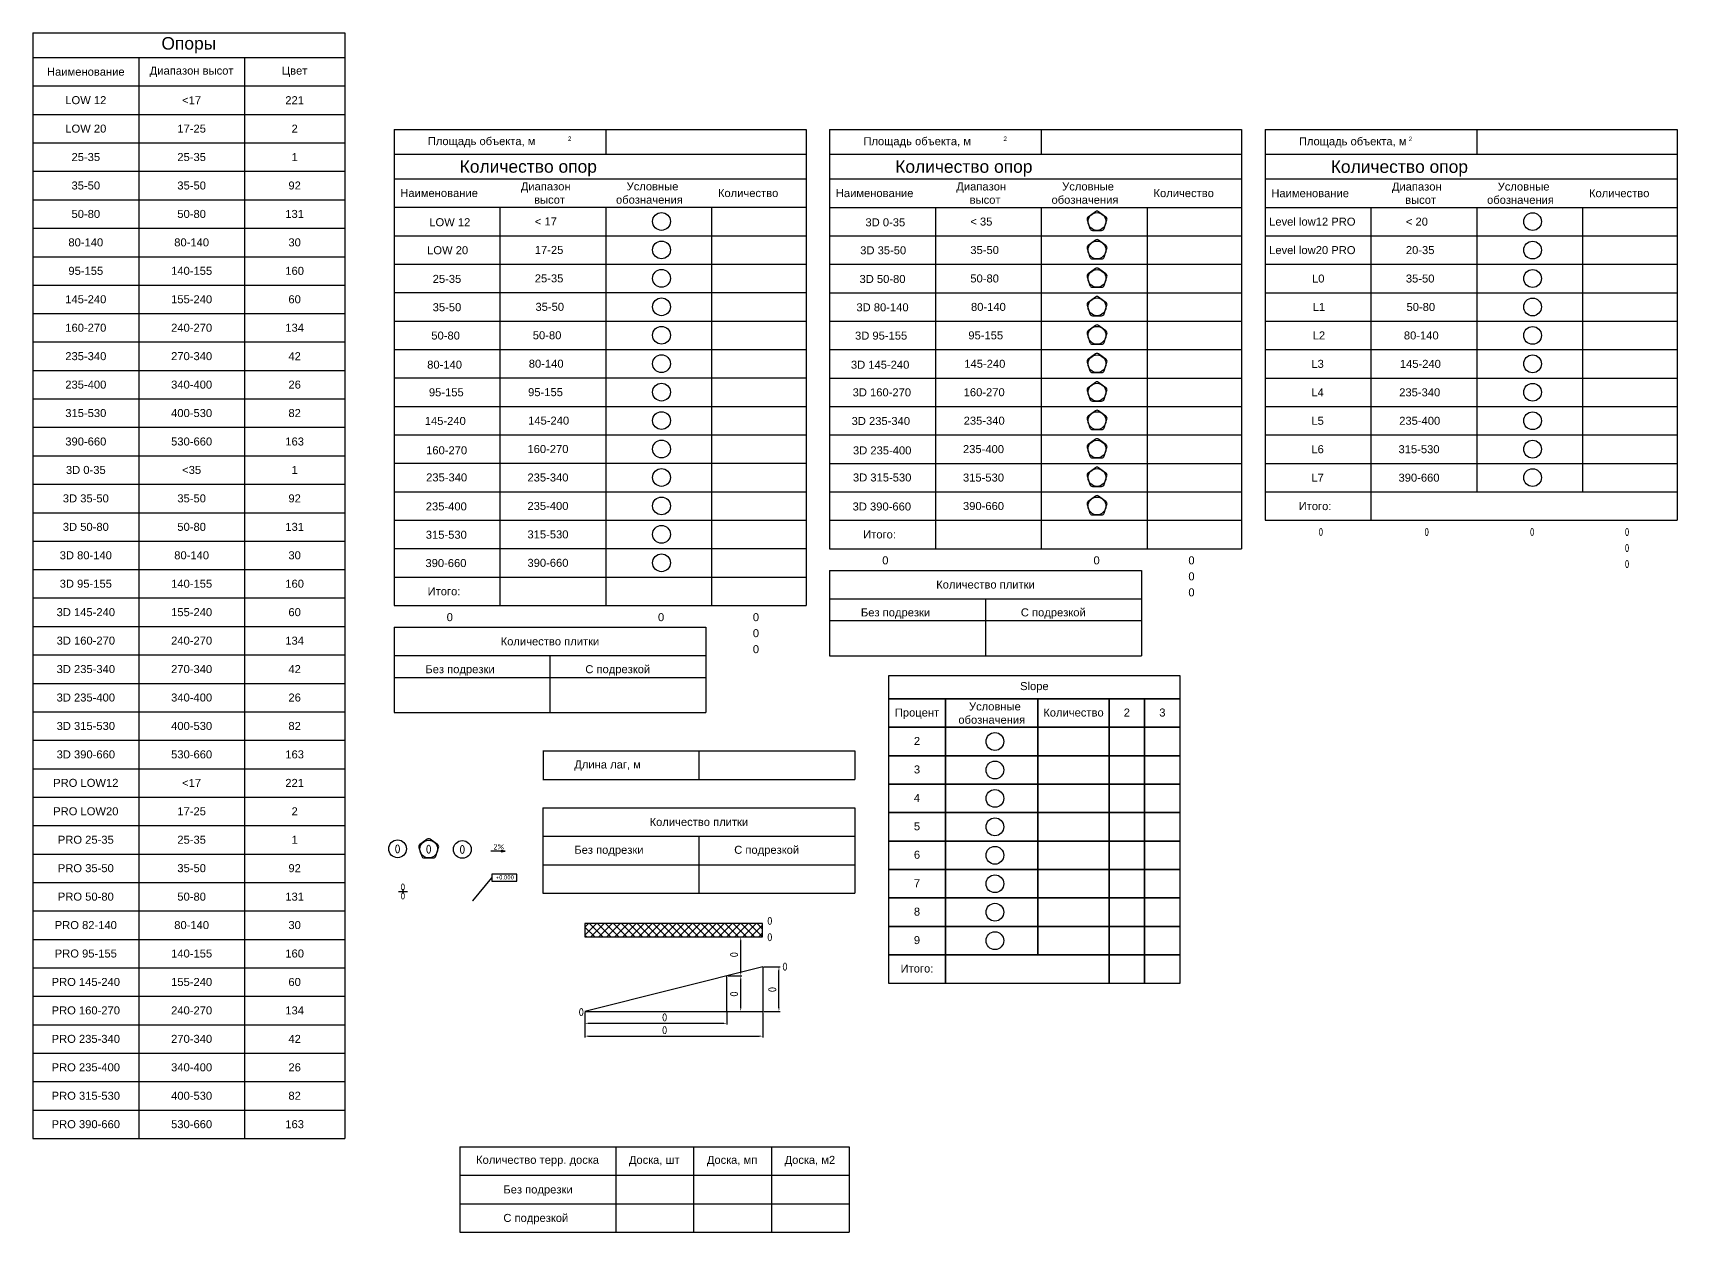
# Model space of a CAD drawing. Header units: millimetres. Extents: x -100 to 1164096, y -205848 to 318871.
# Drawn here: x 1099 to 93556, y 53196 to 120661 of the extents above; entities that cross this region are included whole.
import ezdxf
from ezdxf.enums import TextEntityAlignment as Align

# ---------------------------------------------------------------- set-up
doc = ezdxf.new("R2010")
doc.units = ezdxf.units.MM
doc.layers.add('_SG_Support', color=7, linetype='Continuous')
doc.layers.add('опоры_текстvb', color=9, linetype='Continuous')
doc.styles.add('clk', font='', dxfattribs={"width": 0.9})
doc.styles.add('isocpeur', font='isocpeur.ttf')
doc.styles.get("Standard").update_dxf_attribs({"font": 'arial.ttf'})
doc.styles.get('clk').set_extended_font_data('GOST B')
doc.dimstyles.new('ISO-25', dxfattribs={"dimtxt": 2.5, "dimasz": 2.5, "dimexe": 1.25, "dimexo": 0.625, "dimtad": 1, "dimtxsty": 'Standard', "dimcen": 2.5, "dimadec": 0, "dimazin": 0, "dimtfac": 1, "dimtmove": 0, "dimatfit": 3, "dimfxl": 1, "dimarcsym": 0})

# ---------------------------------------------------------------- blocks, each defined once
blk = doc.blocks.new('*U44')
at = {"linetype": 'ByBlock', "lineweight": -2}
blk.add_hatch(color=0, dxfattribs=at).paths.add_polyline_path([(-220, 35), (-220, -35), (0, 0)])
at = {"color": 0, "linetype": 'ByBlock', "lineweight": -2}
for p, q in [((-220, 0), (-800, 0)), ((-220, 35), (-220, -35)), ((0, 0), (-220, 35)), ((-220, -35), (0, 0))]:
    blk.add_line(p, q, dxfattribs=at)
at = {"color": 0, "linetype": 'ByBlock', "lineweight": -2, "style": 'isocpeur'}
blk.add_attdef('ЗНАЧЕНИЕ', (-650, 100), '', height=300, dxfattribs=at)
blk = doc.blocks.new('*D45')
at = {"color": 0, "lineweight": -2, "transparency": 16777216}
for p, q in [((-48528, 125124), (-48528, 123730)), ((-38528, 125124), (-38528, 123730)), ((-48328, 123800), (-38728, 123800))]:
    blk.add_line(p, q, dxfattribs=at)
at = {"color": 0, "transparency": 16777216}
for points in [[(-48328, 123833), (-48328, 123766), (-48528, 123800)], [(-38728, 123833), (-38728, 123766), (-38528, 123800)]]:
    blk.add_solid(points, dxfattribs=at)
at = {"layer": 'Defpoints', "color": 0, "transparency": 16777216}
for p in [(-48528, 125194), (-38528, 125194), (-38528, 123800)]:
    blk.add_point(p, dxfattribs=at)
at = {"color": 0, "transparency": 16777216, "insert": (-43528, 123880), "char_height": 1, "attachment_point": 5}
blk.add_mtext('10000', dxfattribs=at)
blk = doc.blocks.new('*D46')
at = {"color": 0, "lineweight": -2, "transparency": 16777216}
for p, q in [((-48528, 125124), (-48528, 124451)), ((-40541, 125124), (-40541, 124451)), ((-48328, 124521), (-40741, 124521))]:
    blk.add_line(p, q, dxfattribs=at)
at = {"color": 0, "transparency": 16777216}
for points in [[(-48328, 124554), (-48328, 124487), (-48528, 124521)], [(-40741, 124554), (-40741, 124487), (-40541, 124521)]]:
    blk.add_solid(points, dxfattribs=at)
at = {"layer": 'Defpoints', "color": 0, "transparency": 16777216}
for p in [(-48528, 125194), (-40541, 125194), (-40541, 124521)]:
    blk.add_point(p, dxfattribs=at)
at = {"color": 0, "transparency": 16777216, "insert": (-44535, 124601), "char_height": 1, "attachment_point": 5}
blk.add_mtext('7986,44', dxfattribs=at)
blk = doc.blocks.new('*D47')
at = {"color": 0, "lineweight": -2, "transparency": 16777216}
for p, q in [((-38458, 127694), (-37546, 127694)), ((-37616, 125394), (-37616, 127494)), ((-38458, 125194), (-37546, 125194))]:
    blk.add_line(p, q, dxfattribs=at)
at = {"color": 0, "transparency": 16777216}
for points in [[(-37649, 127494), (-37583, 127494), (-37616, 127694)], [(-37649, 125394), (-37583, 125394), (-37616, 125194)]]:
    blk.add_solid(points, dxfattribs=at)
at = {"layer": 'Defpoints', "color": 0, "transparency": 16777216}
for p in [(-38528, 127694), (-37616, 127694), (-38528, 125194)]:
    blk.add_point(p, dxfattribs=at)
at = {"color": 0, "transparency": 16777216, "insert": (-37696, 126444), "char_height": 1, "attachment_point": 5, "rotation": 90}
blk.add_mtext('2500', dxfattribs=at)
blk = doc.blocks.new('*D50')
at = {"color": 0, "lineweight": -2, "transparency": 16777216}
for p, q in [((8056, -2938), (8833, -2938)), ((8763, -4735), (8763, -3138)), ((8056, -4935), (8833, -4935))]:
    blk.add_line(p, q, dxfattribs=at)
at = {"color": 0, "transparency": 16777216}
for points in [[(8730, -3138), (8797, -3138), (8763, -2938)], [(8730, -4735), (8797, -4735), (8763, -4935)]]:
    blk.add_solid(points, dxfattribs=at)
at = {"layer": 'Defpoints', "color": 0, "transparency": 16777216}
for p in [(7986, -2938), (8763, -2938), (7986, -4935)]:
    blk.add_point(p, dxfattribs=at)
at = {"color": 0, "transparency": 16777216, "insert": (8683, -3936), "char_height": 1, "attachment_point": 5, "rotation": 90}
blk.add_mtext('1996,61', dxfattribs=at)
blk = doc.blocks.new('*D48')
at = {"color": 0, "lineweight": -2, "transparency": 16777216}
for p, q in [((-40735, 129379), (-39695, 129379)), ((-39765, 127391), (-39765, 129179)), ((-40471, 127191), (-39695, 127191))]:
    blk.add_line(p, q, dxfattribs=at)
at = {"color": 0, "transparency": 16777216}
for points in [[(-39798, 129179), (-39731, 129179), (-39765, 129379)], [(-39798, 127391), (-39731, 127391), (-39765, 127191)]]:
    blk.add_solid(points, dxfattribs=at)
at = {"layer": 'Defpoints', "color": 0, "transparency": 16777216}
for p in [(-40805, 129379), (-39765, 129379), (-40541, 127191)]:
    blk.add_point(p, dxfattribs=at)
at = {"color": 0, "transparency": 16777216, "insert": (-39845, 128285), "char_height": 1, "attachment_point": 5, "rotation": 90}
blk.add_mtext('2188,05', dxfattribs=at)
blk = doc.blocks.new('opor_symb')
at = {"color": 0, "ltscale": 20}
blk.add_circle((0, 0), 100, dxfattribs=at)
at = {"layer": 'опоры_текстvb', "color": 0, "linetype": 'ByBlock', "lineweight": -2, "style": 'isocpeur'}
blk.add_attdef('COL', text='', height=100, dxfattribs=at).set_placement((0, -1), align=Align.MIDDLE_CENTER)
blk = doc.blocks.new('table_slope')
at = {"color": 0}
for points in [[(0, -1300), (16400, -1300), (16400, 0), (0, 0)], [(0, -2900), (3200, -2900), (3200, -1300), (0, -1300)], [(3200, -2900), (8400, -2900), (8400, -1300), (3200, -1300)], [(8400, -2900), (12400, -2900), (12400, -1300), (8400, -1300)], [(12400, -2900), (14400, -2900), (14400, -1300), (12400, -1300)], [(14400, -2900), (16400, -2900), (16400, -1300), (14400, -1300)], [(0, -4500), (3200, -4500), (3200, -2900), (0, -2900)], [(3200, -4500), (8400, -4500), (8400, -2900), (3200, -2900)], [(8400, -4500), (12400, -4500), (12400, -2900), (8400, -2900)], [(12400, -4500), (14400, -4500), (14400, -2900), (12400, -2900)], [(14400, -4500), (16400, -4500), (16400, -2900), (14400, -2900)], [(0, -6100), (3200, -6100), (3200, -4500), (0, -4500)], [(3200, -6100), (8400, -6100), (8400, -4500), (3200, -4500)], [(8400, -6100), (12400, -6100), (12400, -4500), (8400, -4500)], [(12400, -6100), (14400, -6100), (14400, -4500), (12400, -4500)], [(14400, -6100), (16400, -6100), (16400, -4500), (14400, -4500)], [(0, -7700), (3200, -7700), (3200, -6100), (0, -6100)], [(3200, -7700), (8400, -7700), (8400, -6100), (3200, -6100)], [(8400, -7700), (12400, -7700), (12400, -6100), (8400, -6100)], [(12400, -7700), (14400, -7700), (14400, -6100), (12400, -6100)], [(14400, -7700), (16400, -7700), (16400, -6100), (14400, -6100)], [(0, -9300), (3200, -9300), (3200, -7700), (0, -7700)], [(3200, -9300), (8400, -9300), (8400, -7700), (3200, -7700)], [(8400, -9300), (12400, -9300), (12400, -7700), (8400, -7700)], [(12400, -9300), (14400, -9300), (14400, -7700), (12400, -7700)], [(14400, -9300), (16400, -9300), (16400, -7700), (14400, -7700)], [(0, -10900), (3200, -10900), (3200, -9300), (0, -9300)], [(3200, -10900), (8400, -10900), (8400, -9300), (3200, -9300)], [(8400, -10900), (12400, -10900), (12400, -9300), (8400, -9300)], [(12400, -10900), (14400, -10900), (14400, -9300), (12400, -9300)], [(14400, -10900), (16400, -10900), (16400, -9300), (14400, -9300)], [(0, -12500), (3200, -12500), (3200, -10900), (0, -10900)], [(3200, -12500), (8400, -12500), (8400, -10900), (3200, -10900)], [(8400, -12500), (12400, -12500), (12400, -10900), (8400, -10900)], [(12400, -12500), (14400, -12500), (14400, -10900), (12400, -10900)], [(14400, -12500), (16400, -12500), (16400, -10900), (14400, -10900)], [(0, -14100), (3200, -14100), (3200, -12500), (0, -12500)], [(3200, -14100), (8400, -14100), (8400, -12500), (3200, -12500)], [(8400, -14100), (12400, -14100), (12400, -12500), (8400, -12500)], [(12400, -14100), (14400, -14100), (14400, -12500), (12400, -12500)], [(14400, -14100), (16400, -14100), (16400, -12500), (14400, -12500)], [(0, -15700), (3200, -15700), (3200, -14100), (0, -14100)], [(3200, -15700), (8400, -15700), (8400, -14100), (3200, -14100)], [(8400, -15700), (12400, -15700), (12400, -14100), (8400, -14100)], [(12400, -15700), (14400, -15700), (14400, -14100), (12400, -14100)], [(14400, -15700), (16400, -15700), (16400, -14100), (14400, -14100)], [(0, -17300), (3200, -17300), (3200, -15700), (0, -15700)], [(3200, -17300), (12400, -17300), (12400, -15700), (3200, -15700)], [(12400, -17300), (14400, -17300), (14400, -15700), (12400, -15700)], [(14400, -17300), (16400, -17300), (16400, -15700), (14400, -15700)]]:
    blk.add_lwpolyline(points, close=True, dxfattribs=at)
at = {"color": 1}
blk.add_circle((5984, -3699), 500, dxfattribs=at)
at = {"color": 3}
blk.add_circle((5984, -5300), 500, dxfattribs=at)
at = {"color": 4}
blk.add_circle((5984, -6900), 500, dxfattribs=at)
at = {"color": 52}
blk.add_circle((5984, -8500), 500, dxfattribs=at)
at = {"color": 6}
blk.add_circle((5984, -10100), 500, dxfattribs=at)
at = {"color": 150}
blk.add_circle((5984, -11700), 500, dxfattribs=at)
at = {"color": 60}
blk.add_circle((5984, -13301), 500, dxfattribs=at)
at = {"color": 211}
blk.add_circle((5984, -14901), 500, dxfattribs=at)
at = {"color": 0}
for s, p in [('Процент', (1600, -2294)), ('Количество', (10400, -2294)), ('2', (13400, -2294)), ('3', (15400, -2294)), ('2', (1600, -3894)), ('3', (1600, -5494)), ('4', (1600, -7094)), ('5', (1600, -8694)), ('6', (1600, -10294)), ('7', (1600, -11894)), ('8', (1600, -13494)), ('9', (1600, -15094)), ('Итого:', (1600, -16694))]:
    blk.add_text(s, height=450, dxfattribs=at).set_placement(p, align=Align.CENTER)
for s, p in [('Условные ', (4524, -1950)), ('обозначения', (3926, -2700))]:
    blk.add_text(s, height=450, dxfattribs=at).set_placement(p)
at = {"color": 0, "insert": (8200, -650), "char_height": 450, "width": 16400, "attachment_point": 5}
blk.add_mtext('Slope', dxfattribs=at)
at = {"color": 0, "style": 'clk', "width": 0.9}
for tag, p in [('P2', (10400, -3894)), ('P2-2', (13400, -3894)), ('P3', (10400, -5494)), ('P3-3', (15400, -5494)), ('P4', (10400, -7094)), ('P4-2', (13400, -7094)), ('P5', (10400, -8694)), ('P5-2', (13400, -8694)), ('P5-3', (15400, -8694)), ('P6', (10400, -10294)), ('P6-3', (15400, -10294)), ('P7', (10400, -11894)), ('P7-2', (13400, -11894)), ('P7-3', (15400, -11894)), ('P8', (10400, -13494)), ('P8-2', (13400, -13494)), ('P8-3', (15400, -13494)), ('P9', (10400, -15094)), ('P9-3', (15400, -15094)), ('P2-ALL', (13400, -16694)), ('P3-ALL', (15400, -16694))]:
    blk.add_attdef(tag, text='', height=450, dxfattribs=at).set_placement(p, align=Align.CENTER)
blk = doc.blocks.new('проверкаvb3')
for p, q in [((-50, 0), (50, 0)), ((0, 25), (0, -25))]:
    blk.add_line(p, q)
at = {"color": 0, "linetype": 'ByBlock', "lineweight": -2, "style": 'isocpeur'}
blk.add_attdef('LEV', text='', height=80, dxfattribs=at).set_placement((0, 49), align=Align.MIDDLE_CENTER)
at = {"color": 0, "linetype": 'ByBlock', "lineweight": -2, "style": 'isocpeur', "width": 0.75}
blk.add_attdef('H', text='', height=80, dxfattribs=at).set_placement((0, -51), align=Align.MIDDLE_CENTER)
blk = doc.blocks.new('otmetka_oporvb')
at = {"linetype": 'ByBlock', "lineweight": -2}
blk.add_hatch(color=0, dxfattribs=at).paths.add_polyline_path([(-38, -32, 1), (38, 32, 1)])
at = {"color": 0, "linetype": 'ByBlock', "lineweight": -2}
blk.add_line((0, 0), (2142, 2596), dxfattribs=at)
at = {"color": 0}
blk.add_lwpolyline([(2142, 2196), (4942, 2196), (4942, 2996), (2142, 2996)], close=True, dxfattribs=at)
at = {"color": 0, "linetype": 'ByBlock', "lineweight": -2, "style": 'isocpeur'}
blk.add_attdef('OTM', text='', height=500, dxfattribs=at).set_placement((3600, 2639), align=Align.MIDDLE_CENTER)
blk = doc.blocks.new('table_plitka')
at = {"color": 0}
for p, q in [((0, 0), (17535, 0)), ((0, 0), (0, -4801)), ((17535, 0), (17535, -4801)), ((0, -1600), (17535, -1600)), ((8768, -1600), (8768, -4801)), ((0, -3200), (17535, -3200)), ((0, -4801), (17535, -4801))]:
    blk.add_line(p, q, dxfattribs=at)
for s, p in [('Без подрезки', (1762, -2588)), ('C подрезкой', (10755, -2588))]:
    blk.add_text(s, height=450, dxfattribs=at).set_placement(p)
at = {"color": 0, "insert": (8768, -800), "char_height": 450, "width": 17235.4, "attachment_point": 5}
blk.add_mtext('Количество плитки', dxfattribs=at)
at = {"color": 0}
for tag, p in [('QC', (4384, -4082)), ('QR', (13152, -4082))]:
    blk.add_attdef(tag, text='', height=450, dxfattribs=at).set_placement(p, align=Align.CENTER)
blk = doc.blocks.new('opor_symbPRO')
at = {"color": 0, "ltscale": 20}
blk.add_circle((0, 0), 100, dxfattribs=at)
at = {"layer": 'опоры_текстvb', "color": 0, "linetype": 'ByBlock', "lineweight": -2, "style": 'isocpeur'}
blk.add_attdef('COL', text='', height=100, dxfattribs=at).set_placement((0, -1), align=Align.MIDDLE_CENTER)
blk = doc.blocks.new('*U60')
at = {"color": 0}
for p, q in [((0, 0), (23168, 0)), ((0, 0), (0, -26779)), ((11903, 0), (11903, -1388)), ((23168, 0), (23168, -26779)), ((0, -1388), (23168, -1388)), ((0, -2776), (23168, -2776)), ((0, -4376), (23168, -4376)), ((5952, -4376), (5952, -26779)), ((11903, -4376), (11903, -26779)), ((17855, -4376), (17855, -26779)), ((0, -5976), (23168, -5976)), ((0, -7577), (23168, -7577)), ((0, -9177), (23168, -9177)), ((0, -10777), (23168, -10777)), ((0, -12377), (23168, -12377)), ((0, -13978), (23168, -13978)), ((0, -15578), (23168, -15578)), ((0, -17178), (23168, -17178)), ((0, -18778), (23168, -18778)), ((0, -20378), (23168, -20378)), ((0, -21979), (23168, -21979)), ((0, -23579), (23168, -23579)), ((0, -25179), (23168, -25179)), ((0, -26779), (23168, -26779)), ((0, -28000), (17535, -28000)), ((0, -28000), (0, -32801)), ((17535, -28000), (17535, -32801)), ((-10, -29601), (17526, -29601)), ((8768, -29601), (8768, -32801)), ((0, -30822), (17535, -30822)), ((0, -32801), (17535, -32801))]:
    blk.add_line(p, q, dxfattribs=at)
at = {"color": 221}
blk.add_circle((15039, -5175), 500, dxfattribs=at)
at = {"color": 2}
blk.add_circle((15039, -6775), 500, dxfattribs=at)
at = {"color": 1}
blk.add_circle((15039, -8375), 500, dxfattribs=at)
at = {"color": 92}
blk.add_circle((15039, -9976), 500, dxfattribs=at)
at = {"color": 131}
blk.add_circle((15039, -11576), 500, dxfattribs=at)
at = {"color": 30}
blk.add_circle((15039, -13176), 500, dxfattribs=at)
at = {"color": 160}
blk.add_circle((15039, -14776), 500, dxfattribs=at)
at = {"color": 60}
blk.add_circle((15039, -16377), 500, dxfattribs=at)
at = {"color": 134}
blk.add_circle((15039, -17977), 500, dxfattribs=at)
at = {"color": 42}
blk.add_circle((15039, -19577), 500, dxfattribs=at)
at = {"color": 26}
blk.add_circle((15039, -21177), 500, dxfattribs=at)
at = {"color": 82}
blk.add_circle((15039, -22777), 500, dxfattribs=at)
at = {"color": 163}
blk.add_circle((15039, -24378), 500, dxfattribs=at)
at = {"color": 0}
for s, height, p in [('Площадь объекта, м', 450, (1902, -881)), ('2', 250, (9777, -642)), ('Количество опор', 700, (3693, -2432)), ('Наименование', 450, (351, -3801)), ('Диапазон', 450, (7127, -3426)), ('обозначения', 450, (12481, -4176)), ('Условные', 450, (13079, -3426)), ('Количество', 450, (18214, -3801)), ('высот', 450, (7877, -4176)), ('< 17', 450, (7915, -5401)), ('17-25', 450, (7915, -7002)), ('25-35', 450, (7915, -8602)), ('35-50', 450, (7952, -10202)), ('50-80', 450, (7802, -11802)), ('80-140', 450, (7577, -13402)), ('95-155', 450, (7540, -15003)), ('145-240', 450, (7540, -16603)), ('160-270', 450, (7502, -18203)), ('235-340', 450, (7502, -19803)), ('235-400', 450, (7502, -21404)), ('315-530', 450, (7502, -23004)), ('390-660', 450, (7502, -24604)), ('Итого:', 450, (1888, -26204)), ('Без подрезки', 450, (1762, -30588)), ('C подрезкой', 450, (10755, -30588))]:
    blk.add_text(s, height=height, dxfattribs=at).set_placement(p)
for s, p in [('LOW 12', (3135, -5218)), ('LOW 20', (3015, -6793)), ('25-35', (2977, -8406)), ('35-50', (2977, -9999)), ('50-80', (2900, -11593)), ('80-140', (2843, -13230)), ('95-155', (2939, -14785)), ('145-240', (2881, -16397)), ('160-270', (2958, -18049)), ('235-340', (2958, -19573)), ('235-400', (2939, -21205)), ('315-530', (2939, -22799)), ('390-660', (2919, -24393))]:
    blk.add_text(s, height=450, dxfattribs=at).set_placement(p, align=Align.MIDDLE)
at = {"color": 0, "insert": (8768, -28800), "char_height": 450, "width": 17235.4, "attachment_point": 5}
blk.add_mtext('Количество плитки', dxfattribs=at)
at = {"linetype": 'ByBlock'}
for tag, p in [('AREA', (14719, -881)), ('1', (20351, -5258)), ('2', (20351, -6858)), ('3', (20351, -8458)), ('4', (20351, -10058)), ('5', (20351, -11659)), ('6', (20351, -13259)), ('7', (20351, -14859)), ('8', (20351, -16459)), ('9', (20351, -18059)), ('10', (20351, -19660)), ('11', (20351, -21260)), ('12', (20351, -22860)), ('13', (20351, -24460)), ('ITOG', (20351, -26061)), ('CHPOL', (3136, -27661)), ('LAG', (15016, -27661)), ('PLITKA', (20351, -27661)), ('VECTOR', (20351, -28561)), ('PERP', (20351, -29461))]:
    blk.add_attdef(tag, text='', height=450, dxfattribs=at).set_placement(p, align=Align.CENTER)
at = {"color": 0}
for tag, p in [('QC', (4384, -32461)), ('QR', (13152, -32461))]:
    blk.add_attdef(tag, text='', height=450, dxfattribs=at).set_placement(p, align=Align.CENTER)
blk = doc.blocks.new('*U61')
at = {"color": 0}
for p, q in [((0, 0), (23168, 0)), ((0, 0), (0, -23579)), ((11903, 0), (11903, -1388)), ((23168, 0), (23168, -23579)), ((0, -1388), (23168, -1388)), ((0, -2776), (23168, -2776)), ((0, -4376), (23168, -4376)), ((5952, -4376), (5952, -23579)), ((11903, -4376), (11903, -23579)), ((17855, -4376), (17855, -23579)), ((0, -5976), (23168, -5976)), ((0, -7577), (23168, -7577)), ((0, -9177), (23168, -9177)), ((0, -10777), (23168, -10777)), ((0, -12377), (23168, -12377)), ((0, -13978), (23168, -13978)), ((0, -15578), (23168, -15578)), ((0, -17178), (23168, -17178)), ((0, -18778), (23168, -18778)), ((0, -20378), (23168, -20378)), ((0, -21979), (23168, -21979)), ((0, -23579), (23168, -23579)), ((0, -24800), (17535, -24800)), ((0, -24800), (0, -29601)), ((17535, -24800), (17535, -29601)), ((-10, -26400), (17526, -26400)), ((8768, -26400), (8768, -29601)), ((0, -27621), (17535, -27621)), ((0, -29601), (17535, -29601))]:
    blk.add_line(p, q, dxfattribs=at)
at = {"color": 1}
blk.add_lwpolyline([(15436, -5571), (15593, -5088, 0.32492), (15538, -4920), (15127, -4621, 0.32492), (14951, -4621), (14539, -4920, 0.32492), (14485, -5088), (14642, -5571, 0.32492), (14784, -5675), (15293, -5675, 0.32492)], format="xyb", close=True, dxfattribs=at)
at = {"color": 92}
blk.add_lwpolyline([(15436, -7172), (15593, -6688, 0.32492), (15538, -6520), (15127, -6221, 0.32492), (14951, -6221), (14539, -6520, 0.32492), (14485, -6688), (14642, -7172, 0.32492), (14784, -7275), (15293, -7275, 0.32492)], format="xyb", close=True, dxfattribs=at)
at = {"color": 131}
blk.add_lwpolyline([(15436, -8772), (15593, -8288, 0.32492), (15538, -8120), (15127, -7822, 0.32492), (14951, -7822), (14539, -8120, 0.32492), (14485, -8288), (14642, -8772, 0.32492), (14784, -8875), (15293, -8875, 0.32492)], format="xyb", close=True, dxfattribs=at)
at = {"color": 30}
blk.add_lwpolyline([(15436, -10372), (15593, -9888, 0.32492), (15538, -9721), (15127, -9422, 0.32492), (14951, -9422), (14539, -9721, 0.32492), (14485, -9888), (14642, -10372, 0.32492), (14784, -10476), (15293, -10476, 0.32492)], format="xyb", close=True, dxfattribs=at)
at = {"color": 160}
blk.add_lwpolyline([(15436, -11972), (15593, -11489, 0.32492), (15538, -11321), (15127, -11022, 0.32492), (14951, -11022), (14539, -11321, 0.32492), (14485, -11489), (14642, -11972, 0.32492), (14784, -12076), (15293, -12076, 0.32492)], format="xyb", close=True, dxfattribs=at)
at = {"color": 60}
blk.add_lwpolyline([(15436, -13573), (15593, -13089, 0.32492), (15538, -12921), (15127, -12622, 0.32492), (14951, -12622), (14539, -12921, 0.32492), (14485, -13089), (14642, -13573, 0.32492), (14784, -13676), (15293, -13676, 0.32492)], format="xyb", close=True, dxfattribs=at)
at = {"color": 134}
blk.add_lwpolyline([(15436, -15173), (15593, -14689, 0.32492), (15538, -14521), (15127, -14222, 0.32492), (14951, -14222), (14539, -14521, 0.32492), (14485, -14689), (14642, -15173, 0.32492), (14784, -15276), (15293, -15276, 0.32492)], format="xyb", close=True, dxfattribs=at)
at = {"color": 42}
blk.add_lwpolyline([(15436, -16773), (15593, -16289, 0.32492), (15538, -16122), (15127, -15823, 0.32492), (14951, -15823), (14539, -16122, 0.32492), (14485, -16289), (14642, -16773, 0.32492), (14784, -16877), (15293, -16877, 0.32492)], format="xyb", close=True, dxfattribs=at)
at = {"color": 26}
blk.add_lwpolyline([(15436, -18373), (15593, -17889, 0.32492), (15538, -17722), (15127, -17423, 0.32492), (14951, -17423), (14539, -17722, 0.32492), (14485, -17889), (14642, -18373, 0.32492), (14784, -18477), (15293, -18477, 0.32492)], format="xyb", close=True, dxfattribs=at)
at = {"color": 82}
blk.add_lwpolyline([(15436, -19973), (15593, -19490, 0.32492), (15538, -19322), (15127, -19023, 0.32492), (14951, -19023), (14539, -19322, 0.32492), (14485, -19490), (14642, -19973, 0.32492), (14784, -20077), (15293, -20077, 0.32492)], format="xyb", close=True, dxfattribs=at)
at = {"color": 163}
blk.add_lwpolyline([(15436, -21574), (15593, -21090, 0.32492), (15538, -20922), (15127, -20623, 0.32492), (14951, -20623), (14539, -20922, 0.32492), (14485, -21090), (14642, -21574, 0.32492), (14784, -21677), (15293, -21677, 0.32492)], format="xyb", close=True, dxfattribs=at)
at = {"color": 1}
blk.add_circle((15039, -5175), 500, dxfattribs=at)
at = {"color": 92}
blk.add_circle((15039, -6775), 500, dxfattribs=at)
at = {"color": 131}
blk.add_circle((15039, -8375), 500, dxfattribs=at)
at = {"color": 30}
blk.add_circle((15039, -9976), 500, dxfattribs=at)
at = {"color": 160}
blk.add_circle((15039, -11576), 500, dxfattribs=at)
at = {"color": 60}
blk.add_circle((15039, -13176), 500, dxfattribs=at)
at = {"color": 134}
blk.add_circle((15039, -14776), 500, dxfattribs=at)
at = {"color": 42}
blk.add_circle((15039, -16377), 500, dxfattribs=at)
at = {"color": 26}
blk.add_circle((15039, -17977), 500, dxfattribs=at)
at = {"color": 82}
blk.add_circle((15039, -19577), 500, dxfattribs=at)
at = {"color": 163}
blk.add_circle((15039, -21177), 500, dxfattribs=at)
at = {"color": 0}
for s, height, p in [('Площадь объекта, м', 450, (1902, -881)), ('2', 250, (9777, -642)), ('Количество опор', 700, (3693, -2432)), ('Наименование', 450, (351, -3801)), ('Диапазон', 450, (7127, -3426)), ('обозначения', 450, (12481, -4176)), ('Условные', 450, (13079, -3426)), ('Количество', 450, (18214, -3801)), ('высот', 450, (7877, -4176)), ('< 35', 450, (7915, -5401)), ('35-50', 450, (7915, -7002)), ('50-80', 450, (7915, -8602)), ('80-140', 450, (7952, -10202)), ('95-155', 450, (7802, -11802)), ('145-240', 450, (7577, -13402)), ('160-270', 450, (7540, -15003)), ('235-340', 450, (7540, -16603)), ('235-400', 450, (7502, -18203)), ('315-530', 450, (7502, -19803)), ('390-660', 450, (7502, -21404)), ('Итого:', 450, (1888, -23004)), ('Без подрезки', 450, (1762, -27388)), ('C подрезкой', 450, (10755, -27388))]:
    blk.add_text(s, height=height, dxfattribs=at).set_placement(p)
for s, p in [('3D 0-35', (3135, -5218)), ('3D 35-50', (3015, -6793)), ('3D 50-80', (2977, -8406)), ('3D 80-140', (2977, -9999)), ('3D 95-155', (2900, -11593)), ('3D 145-240', (2843, -13230)), ('3D 160-270', (2939, -14785)), ('3D 235-340', (2881, -16397)), ('3D 235-400', (2958, -18049)), ('3D 315-530', (2958, -19573)), ('3D 390-660', (2939, -21205))]:
    blk.add_text(s, height=450, dxfattribs=at).set_placement(p, align=Align.MIDDLE)
at = {"color": 0, "insert": (8768, -25600), "char_height": 450, "width": 17235.4, "attachment_point": 5}
blk.add_mtext('Количество плитки', dxfattribs=at)
at = {"linetype": 'ByBlock'}
for tag, p in [('AREA', (14719, -881)), ('1', (20351, -5258)), ('2', (20351, -6858)), ('3', (20351, -8458)), ('4', (20351, -10058)), ('5', (20351, -11659)), ('6', (20351, -13259)), ('7', (20351, -14859)), ('8', (20351, -16459)), ('9', (20351, -18059)), ('10', (20351, -19660)), ('11', (20351, -21260)), ('ITOG', (20351, -22860)), ('CHPOL', (3136, -24460)), ('LAG', (15016, -24460)), ('PLITKA', (20351, -24460)), ('VECTOR', (20351, -25360)), ('PERP', (20351, -26260))]:
    blk.add_attdef(tag, text='', height=450, dxfattribs=at).set_placement(p, align=Align.CENTER)
at = {"color": 0}
for tag, p in [('QC', (4384, -29261)), ('QR', (13152, -29261))]:
    blk.add_attdef(tag, text='', height=450, dxfattribs=at).set_placement(p, align=Align.CENTER)
blk = doc.blocks.new('*T62')
at = {"color": 0, "linetype": 'ByBlock', "lineweight": -2, "transparency": 16777216}
for p, q in [((0, 0), (17535, 0)), ((0, 0), (0, -62196)), ((17535, 0), (17535, -62196)), ((0, -1388), (17535, -1388)), ((5952, -1388), (5952, -62196)), ((11903, -1388), (11903, -62196)), ((0, -2988), (17535, -2988)), ((0, -4588), (17535, -4588)), ((0, -6189), (17535, -6189)), ((0, -7789), (17535, -7789)), ((0, -9389), (17535, -9389)), ((0, -10989), (17535, -10989)), ((0, -12590), (17535, -12590)), ((0, -14190), (17535, -14190)), ((0, -15790), (17535, -15790)), ((0, -17390), (17535, -17390)), ((0, -18990), (17535, -18990)), ((0, -20591), (17535, -20591)), ((0, -22191), (17535, -22191)), ((0, -23791), (17535, -23791)), ((0, -25391), (17535, -25391)), ((0, -26992), (17535, -26992)), ((0, -28592), (17535, -28592)), ((0, -30192), (17535, -30192)), ((0, -31792), (17535, -31792)), ((0, -33392), (17535, -33392)), ((0, -34993), (17535, -34993)), ((0, -36593), (17535, -36593)), ((0, -38193), (17535, -38193)), ((0, -39793), (17535, -39793)), ((0, -41394), (17535, -41394)), ((0, -42994), (17535, -42994)), ((0, -44594), (17535, -44594)), ((0, -46194), (17535, -46194)), ((0, -47794), (17535, -47794)), ((0, -49395), (17535, -49395)), ((0, -50995), (17535, -50995)), ((0, -52595), (17535, -52595)), ((0, -54195), (17535, -54195)), ((0, -55796), (17535, -55796)), ((0, -57396), (17535, -57396)), ((0, -58996), (17535, -58996)), ((0, -60596), (17535, -60596)), ((0, -62196), (17535, -62196))]:
    blk.add_line(p, q, dxfattribs=at)
at = {"color": 0, "transparency": 16777216, "attachment_point": 5}
for s, insert, char_height, width in [('Опоры', (8768, -694), 700, 17235.4), ('Наименование', (2976, -2188), 450, 5651.62), ('Диапазон высот', (8927, -2188), 450, 5651.62), ('Цвет', (14719, -2188), 450, 5332.16), ('LOW 12', (2976, -3788), 450, 5651.62), ('<17', (8927, -3788), 450, 5651.62), ('LOW 20', (2976, -5389), 450, 5651.62), ('17-25', (8927, -5389), 450, 5651.62), ('25-35', (2976, -6989), 450, 5651.62), ('25-35', (8927, -6989), 450, 5651.62), ('35-50', (2976, -8589), 450, 5651.62), ('35-50', (8927, -8589), 450, 5651.62), ('50-80', (2976, -10189), 450, 5651.62), ('50-80', (8927, -10189), 450, 5651.62), ('80-140', (2976, -11789), 450, 5651.62), ('80-140', (8927, -11789), 450, 5651.62), ('95-155', (2976, -13390), 450, 5651.62), ('140-155', (8927, -13390), 450, 5651.62), ('145-240', (2976, -14990), 450, 5651.62), ('155-240', (8927, -14990), 450, 5651.62), ('{\\C60;60', (14719, -14990), 450, 5332.16), ('160-270', (2976, -16590), 450, 5651.62), ('240-270', (8927, -16590), 450, 5651.62), ('235-340', (2976, -18190), 450, 5651.62), ('270-340', (8927, -18190), 450, 5651.62), ('235-400', (2976, -19791), 450, 5651.62), ('340-400', (8927, -19791), 450, 5651.62), ('315-530', (2976, -21391), 450, 5651.62), ('400-530', (8927, -21391), 450, 5651.62), ('390-660', (2976, -22991), 450, 5651.62), ('530-660', (8927, -22991), 450, 5651.62), ('3D 0-35', (2976, -24591), 450, 5651.62), ('<35', (8927, -24591), 450, 5651.62), ('3D 35-50 ', (2976, -26191), 450, 5651.62), ('35-50', (8927, -26191), 450, 5651.62), ('3D 50-80', (2976, -27792), 450, 5651.62), ('50-80', (8927, -27792), 450, 5651.62), ('3D 80-140', (2976, -29392), 450, 5651.62), ('80-140', (8927, -29392), 450, 5651.62), ('3D 95-155', (2976, -30992), 450, 5651.62), ('140-155', (8927, -30992), 450, 5651.62), ('3D 145-240', (2976, -32592), 450, 5651.62), ('155-240', (8927, -32592), 450, 5651.62), ('{\\C60;60', (14719, -32592), 450, 5332.16), ('3D 160-270', (2976, -34193), 450, 5651.62), ('240-270', (8927, -34193), 450, 5651.62), ('3D 235-340', (2976, -35793), 450, 5651.62), ('270-340', (8927, -35793), 450, 5651.62), ('3D 235-400', (2976, -37393), 450, 5651.62), ('340-400', (8927, -37393), 450, 5651.62), ('3D 315-530', (2976, -38993), 450, 5651.62), ('400-530', (8927, -38993), 450, 5651.62), ('3D 390-660', (2976, -40593), 450, 5651.62), ('530-660', (8927, -40593), 450, 5651.62), ('PRO LOW12', (2976, -42194), 450, 5651.62), ('<17', (8927, -42194), 450, 5651.62), ('PRO LOW20', (2976, -43794), 450, 5651.62), ('17-25', (8927, -43794), 450, 5651.62), ('PRO 25-35', (2976, -45394), 450, 5651.62), ('25-35', (8927, -45394), 450, 5651.62), ('PRO 35-50', (2976, -46994), 450, 5651.62), ('35-50', (8927, -46994), 450, 5651.62), ('PRO 50-80', (2976, -48595), 450, 5651.62), ('50-80', (8927, -48595), 450, 5651.62), ('PRO 82-140', (2976, -50195), 450, 5651.62), ('80-140', (8927, -50195), 450, 5651.62), ('PRO 95-155', (2976, -51795), 450, 5651.62), ('140-155', (8927, -51795), 450, 5651.62), ('PRO 145-240', (2976, -53395), 450, 5651.62), ('155-240', (8927, -53395), 450, 5651.62), ('{\\C60;60', (14719, -53395), 450, 5332.16), ('PRO 160-270', (2976, -54995), 450, 5651.62), ('240-270', (8927, -54995), 450, 5651.62), ('PRO 235-340', (2976, -56596), 450, 5651.62), ('270-340', (8927, -56596), 450, 5651.62), ('PRO 235-400', (2976, -58196), 450, 5651.62), ('340-400', (8927, -58196), 450, 5651.62), ('PRO 315-530', (2976, -59796), 450, 5651.62), ('400-530', (8927, -59796), 450, 5651.62), ('PRO 390-660', (2976, -61396), 450, 5651.62), ('530-660', (8927, -61396), 450, 5651.62)]:
    blk.add_mtext(s, dxfattribs=dict(at, insert=insert, char_height=char_height, width=width))
at = {"color": 15, "transparency": 16777216, "char_height": 450, "width": 5332.16, "attachment_point": 5}
for s, insert in [('{\\C221;221', (14719, -3788)), ('{\\C2;2', (14719, -5389)), ('{\\C1;1', (14719, -6989)), ('{\\C163;163', (14719, -22991)), ('{\\C1;1', (14719, -24591)), ('{\\C163;163', (14719, -40593)), ('{\\C221;221', (14719, -42194)), ('{\\C2;2', (14719, -43794)), ('{\\C1;1', (14719, -45394)), ('{\\C163;163', (14719, -61396))]:
    blk.add_mtext(s, dxfattribs=dict(at, insert=insert))
at = {"color": 55, "transparency": 16777216, "char_height": 450, "width": 5332.16, "attachment_point": 5}
for insert in [(14719, -8589), (14719, -26191), (14719, -46994)]:
    blk.add_mtext('{\\C92;92', dxfattribs=dict(at, insert=insert))
at = {"color": 95, "transparency": 16777216, "char_height": 450, "width": 5332.16, "attachment_point": 5}
for insert in [(14719, -10189), (14719, -27792), (14719, -48595)]:
    blk.add_mtext('{\\C131;131', dxfattribs=dict(at, insert=insert))
at = {"color": 135, "transparency": 16777216, "char_height": 450, "width": 5332.16, "attachment_point": 5}
for insert in [(14719, -11789), (14719, -29392), (14719, -50195)]:
    blk.add_mtext('{\\C30;30', dxfattribs=dict(at, insert=insert))
at = {"color": 175, "transparency": 16777216, "char_height": 450, "width": 5332.16, "attachment_point": 5}
for insert in [(14719, -13390), (14719, -30992), (14719, -51795)]:
    blk.add_mtext('{\\C160;160', dxfattribs=dict(at, insert=insert))
at = {"color": 245, "transparency": 16777216, "char_height": 450, "width": 5332.16, "attachment_point": 5}
for insert in [(14719, -16590), (14719, -34193), (14719, -54995)]:
    blk.add_mtext('{\\C134;134', dxfattribs=dict(at, insert=insert))
at = {"color": 211, "transparency": 16777216, "char_height": 450, "width": 5332.16, "attachment_point": 5}
for s, insert in [('42', (14719, -18190)), ('{\\C26;26', (14719, -19791)), ('{\\C82;82', (14719, -21391)), ('42', (14719, -35793)), ('{\\C26;26', (14719, -37393)), ('{\\C82;82', (14719, -38993)), ('42', (14719, -56596)), ('{\\C26;26', (14719, -58196)), ('{\\C82;82', (14719, -59796))]:
    blk.add_mtext(s, dxfattribs=dict(at, insert=insert))
blk = doc.blocks.new('table_totl_PRO')
at = {"color": 0}
for p, q in [((0, 0), (23168, 0)), ((0, 0), (0, -21979)), ((11903, 0), (11903, -1388)), ((23168, 0), (23168, -21979)), ((0, -1388), (23168, -1388)), ((0, -2776), (23168, -2776)), ((0, -4376), (23168, -4376)), ((5952, -4376), (5952, -21979)), ((11903, -4376), (11903, -20378)), ((17855, -4376), (17855, -20378)), ((0, -5976), (23168, -5976)), ((0, -7577), (23168, -7577)), ((0, -9177), (23168, -9177)), ((0, -10777), (23168, -10777)), ((0, -12377), (23168, -12377)), ((0, -13978), (23168, -13978)), ((0, -15578), (23168, -15578)), ((0, -17178), (23168, -17178)), ((0, -18778), (23168, -18778)), ((0, -20378), (23168, -20378)), ((0, -21979), (23168, -21979))]:
    blk.add_line(p, q, dxfattribs=at)
at = {"color": 21}
blk.add_circle((15039, -5175), 500, dxfattribs=at)
at = {"color": 31}
blk.add_circle((15039, -6775), 500, dxfattribs=at)
at = {"color": 1}
blk.add_circle((15039, -8375), 500, dxfattribs=at)
at = {"color": 3}
blk.add_circle((15039, -9976), 500, dxfattribs=at)
at = {"color": 4}
blk.add_circle((15039, -11576), 500, dxfattribs=at)
at = {"color": 52}
blk.add_circle((15039, -13176), 500, dxfattribs=at)
at = {"color": 6}
blk.add_circle((15039, -14776), 500, dxfattribs=at)
at = {"color": 150}
blk.add_circle((15039, -16377), 500, dxfattribs=at)
at = {"color": 60}
blk.add_circle((15039, -17977), 500, dxfattribs=at)
at = {"color": 211}
blk.add_circle((15039, -19577), 500, dxfattribs=at)
at = {"color": 0}
for s, height, p in [('Площадь объекта, м', 450, (1902, -881)), ('2', 250, (8077, -642)), ('Количество опор', 700, (3693, -2432)), ('Наименование', 450, (351, -3801)), ('Диапазон', 450, (7127, -3426)), ('обозначения', 450, (12481, -4176)), ('Условные', 450, (13079, -3426)), ('Количество', 450, (18214, -3801)), ('высот', 450, (7877, -4176)), ('Level low12 PRO', 450, (227, -5401)), ('< 20', 450, (7915, -5401)), ('Level low20 PRO', 450, (227, -7002)), ('20-35', 450, (7915, -7002)), ('L0', 450, (2638, -8602)), ('35-50', 450, (7915, -8602)), ('L1', 450, (2676, -10202)), ('50-80', 450, (7952, -10202)), ('L2', 450, (2676, -11802)), ('80-140', 450, (7802, -11802)), ('L3', 450, (2601, -13402)), ('145-240', 450, (7577, -13402)), ('L4', 450, (2601, -15003)), ('235-340', 450, (7540, -15003)), ('L5', 450, (2601, -16603)), ('235-400', 450, (7540, -16603)), ('L6', 450, (2601, -18203)), ('315-530', 450, (7502, -18203)), ('L7', 450, (2601, -19803)), ('390-660', 450, (7502, -19803)), ('Итого:', 450, (1888, -21404))]:
    blk.add_text(s, height=height, dxfattribs=at).set_placement(p)
at = {"color": 7, "linetype": 'ByBlock', "style": 'clk', "width": 0.9}
for tag, p in [('AREA', (14719, -881)), ('LLOW12', (20351, -5258)), ('LLOW20', (20351, -6858)), ('L0', (20351, -8458)), ('L1', (20351, -10058)), ('L2', (20351, -11659)), ('L3', (20351, -13259)), ('L4', (20351, -14859)), ('L5', (20351, -16459)), ('L6', (20351, -18059)), ('L7', (20351, -19660)), ('ITOG', (20351, -21260)), ('CHPOL', (3136, -22860)), ('DOSKA', (9087, -22860)), ('LAG', (15016, -22860)), ('PLITKA', (20351, -22860)), ('VECTOR', (20351, -23760)), ('PERP', (20351, -24660))]:
    blk.add_attdef(tag, text='', height=450, dxfattribs=at).set_placement(p, align=Align.CENTER)
blk = doc.blocks.new('table_lag')
at = {"color": 0}
for p, q in [((0, 0), (17535, 0)), ((10, 0), (10, -1600)), ((8768, 0), (8768, -1600)), ((17545, 0), (17545, -1600)), ((0, -1600), (17535, -1600))]:
    blk.add_line(p, q, dxfattribs=at)
blk.add_text('Длина лаг, м', height=450, dxfattribs=at).set_placement((1762, -988))
blk.add_attdef('LENGTH', text='', height=450, dxfattribs=at).set_placement((13161, -881), align=Align.CENTER)
blk = doc.blocks.new('table_doska+')
at = {"color": 0}
for p, q in [((0, 0), (0, -1600)), ((8775, 0), (8775, -1600)), ((13150, 0), (13150, -1600)), ((17525, 0), (17525, -1600)), ((21900, 0), (21900, -1600)), ((0, -1600), (0, -3200)), ((8775, -1600), (8775, -3200)), ((13150, -1600), (13150, -3200)), ((17525, -1600), (17525, -3200)), ((21900, -1600), (21900, -3200)), ((0, -3200), (0, -4800)), ((8775, -3200), (8775, -4800)), ((13150, -3200), (13150, -4800)), ((17525, -3200), (17525, -4800)), ((21900, -3200), (21900, -4800)), ((0, -4800), (21900, -4800))]:
    blk.add_line(p, q, dxfattribs=at)
for p, q in [((0, 0), (21900, 0)), ((0, -1600), (21900, -1600)), ((0, -3200), (21900, -3200))]:
    blk.add_line(p, q)
for s, p in [('Без подрезки', (2455, -2626)), ('C подрезкой', (2455, -4226))]:
    blk.add_text(s, height=450, dxfattribs=at).set_placement(p)
at = {"color": 0, "char_height": 450, "attachment_point": 5}
for s, insert, width in [('Количество терр. доска', (4375, -800), 8750), ('Доска, шт', (10940, -800), 4375.47), ('Доска, мп', (15315, -800), 4375.47), ('Доска, м2', (19690, -800), 4375.47)]:
    blk.add_mtext(s, dxfattribs=dict(at, insert=insert, width=width))
at = {"flags": 12}
for tag, p in [('QC', (10285, -2518)), ('QCM', (14660, -2518)), ('QCS', (19035, -2518)), ('QR', (10285, -4128)), ('QRM', (14660, -4128)), ('QRS', (19035, -4128))]:
    blk.add_attdef(tag, p, '', height=500, dxfattribs=at)
blk = doc.blocks.new('opor_symb3d')
at = {"color": 0}
blk.add_lwpolyline([(79, -79), (111, 17, 0.32492), (100, 51), (18, 111, 0.32492), (-18, 111), (-100, 51, 0.32492), (-111, 17), (-79, -79, 0.32492), (-51, -100), (51, -100, 0.32492)], format="xyb", close=True, dxfattribs=at)
at = {"color": 0, "ltscale": 20, "transparency": 33554483}
blk.add_circle((0, 0), 100, dxfattribs=at)
at = {"layer": 'опоры_текстvb', "color": 0, "linetype": 'ByBlock', "lineweight": -2, "style": 'isocpeur'}
blk.add_attdef('COL', text='', height=100, dxfattribs=at).set_placement((0, -1), align=Align.MIDDLE_CENTER)
blk = doc.blocks.new('проверкаvb')
h = blk.add_hatch()
h.set_pattern_fill('ANSI37', color=8, scale=100)
h.set_pattern_definition([(45, (48527.8, -130128.9), (-224.5064, 224.5064), []), (135, (48527.8, -130128.9), (-224.5064, -224.5064), [])])
h.paths.add_polyline_path([(9995.088, -750), (9995.088, 0), (0, 0), (0, -750)])
for p, q in [((10000, -2434.657), (0, -4934.657)), ((10000, -2434.657), (10000, -4934.657)), ((7986.44, -4934.657), (7986.44, -2938.047)), ((0, -4934.657), (10000, -4934.657))]:
    blk.add_line(p, q)
blk.add_lwpolyline([(0, -750), (9995.088, -750), (9995.088, 0), (0, 0)], close=True)
at = {"color": 0, "linetype": 'ByBlock', "lineweight": -2, "style": 'isocpeur'}
for tag, p in [('LEVL0', (10243.89, 153.9, 0)), ('LEVL', (10243.89, -763.382, 0)), ('LEVLMAX', (11097.168, -2419.759, 0))]:
    blk.add_attdef(tag, text='', height=450, dxfattribs=at).set_placement(p, align=Align.MIDDLE_LEFT)
for tag, p in [('HO', (8389.652, -1746.924, 0)), ('DO', (8389.652, -3960.893, 0)), ('DLEVL', (10538.297, -3709.198, 0))]:
    blk.add_attdef(tag, text='', height=450, rotation=90, dxfattribs=at).set_placement(p, align=Align.MIDDLE_CENTER)
blk.add_attdef('LEVLMIN', text='', height=450, dxfattribs=at).set_placement((-49.806, -4978.124, 0), align=Align.MIDDLE_RIGHT)
for tag, p in [('LMIN', (4484.265, -5273.32, 0)), ('LENGTH', (4484.265, -5994.466, 0))]:
    blk.add_attdef(tag, text='', height=450, dxfattribs=at).set_placement(p, align=Align.MIDDLE_CENTER)
at = {"color": 8}
for base, p1, p2, picture, middle in [((8763.171, -750), (7986.44, -2938.047), (7723.173, -750), '*D48', (8682.587, -1844.024)), ((10911.815, -2434.657), (10000, -4934.657), (10000, -2434.657), '*D47', (10831.315, -3684.657))]:
    dim = blk.add_linear_dim(base=base, p1=p1, p2=p2, angle=90, dimstyle='ISO-25', override={"dimtxt": 1, "dimasz": 200, "dimexe": 70, "dimexo": 70, "dimgap": 80}, dxfattribs=at)
    dim.commit()
    dim.dimension.update_dxf_attribs({"geometry": picture, "text_midpoint": middle, "insert": (48527.799, -130128.889)})
dim = blk.add_linear_dim(base=(8763.171, -2938.047), p1=(7986.44, -4934.657), p2=(7986.44, -2938.047), angle=90, dimstyle='ISO-25', override={"dimtxt": 1, "dimasz": 200, "dimexe": 70, "dimexo": 70, "dimgap": 80}, dxfattribs=at)
dim.commit()
dim.dimension.update_dxf_attribs({"geometry": '*D50', "text_midpoint": (8682.587, -3936.352)})
for base, p2, picture, middle in [((10000, -6329.281), (10000, -4934.657), '*D45', (5000, -6248.781)), ((7986.44, -5608.134), (7986.44, -4934.657), '*D46', (3993.22, -5527.551))]:
    dim = blk.add_linear_dim(base=base, p1=(0, -4934.657), p2=p2, dimstyle='ISO-25', override={"dimtxt": 1, "dimasz": 200, "dimexe": 70, "dimexo": 70, "dimgap": 80}, dxfattribs=at)
    dim.commit()
    dim.dimension.update_dxf_attribs({"geometry": picture, "text_midpoint": middle, "insert": (48527.799, -130128.889)})

msp = doc.modelspace()

# ---------------------------------------------------------------- block references
msp.add_blockref('*T62', (1099.307, 120661.484))
for name, p, values in [('*U44', (27647.807, 74620.377), {'ЗНАЧЕНИЕ': '2%'}), ('проверкаvb', (32139.531, 70550.68), {'DO': '0', 'LEVL0': '0', 'LEVL': '0', 'LEVLMAX': '0', 'LEVLMIN': '0', 'LMIN': '0', 'LENGTH': '0', 'DLEVL': '0', 'HO': '0'})]:
    msp.add_blockref(name, p).add_auto_attribs(values)
at = {"xscale": 0.5, "yscale": 0.5, "zscale": 0.5}
msp.add_blockref('otmetka_oporvb', (25838.953, 71837.582), dxfattribs=at).add_auto_attribs({'OTM': '+0.000'})
at = {"color": 1}
ref = msp.add_blockref('проверкаvb3', (21906.08, 72362.537), dxfattribs=dict(at, xscale=5, yscale=5, zscale=5))
ref.add_attrib('LEV', '0', dxfattribs={"color": 0, "linetype": 'ByBlock', "lineweight": -2, "height": 400, "style": 'isocpeur'}).set_placement((21906.08, 72609.633), align=Align.MIDDLE_CENTER)
ref.add_attrib('H', '0', dxfattribs={"color": 0, "linetype": 'ByBlock', "lineweight": -2, "height": 400, "style": 'isocpeur'}).set_placement((21906.08, 72109.633), align=Align.MIDDLE_CENTER)
at = {"layer": '_SG_Support'}
for name, p, values in [('*U60', (21407.259, 115227.232), {'CHPOL': '0', 'LAG': '0', 'PLITKA': '0', 'VECTOR': '0', 'PERP': '0'}), ('*U61', (45898.081, 115222.711), {'CHPOL': '0', 'LAG': '0', 'PLITKA': '0', 'VECTOR': '0', 'PERP': '0'}), ('table_totl_PRO', (70388.903, 115218.19), {'CHPOL': '0', 'DOSKA': '0', 'LAG': '0', 'PLITKA': '0', 'VECTOR': '0', 'PERP': '0'})]:
    msp.add_blockref(name, p, dxfattribs=at).add_auto_attribs(values)
at = {"layer": '_SG_Support', "color": 0}
for name, p in [('table_slope', (49213.667, 84494.905)), ('table_plitka', (29781.507, 77066.943))]:
    msp.add_blockref(name, p, dxfattribs=at)
at = {"layer": '_SG_Support'}
for name, p in [('table_lag', (29781.507, 80266.943)), ('table_doska+', (25100.35, 57995.557))]:
    msp.add_blockref(name, p, dxfattribs=at)
at = {"layer": '_SG_Support', "xscale": 5, "yscale": 5, "zscale": 5}
for name, p in [('opor_symb', (21605.622, 74759.813)), ('opor_symb3d', (23357.161, 74744.137)), ('opor_symbPRO', (25246.983, 74727.222))]:
    msp.add_blockref(name, p, dxfattribs=at).add_auto_attribs({'COL': '0'})

doc.saveas('drawing.dxf')
